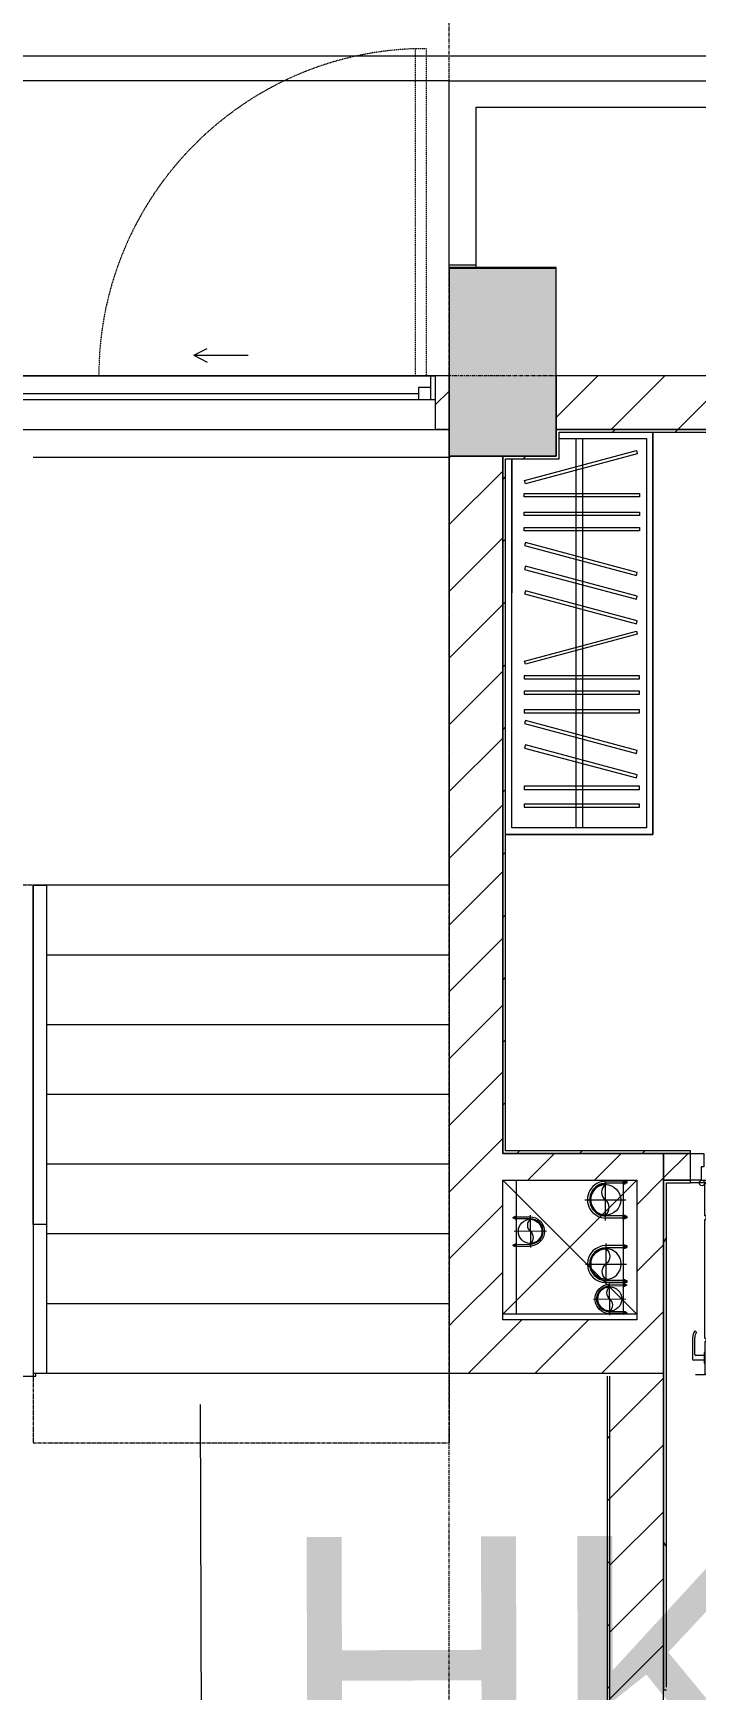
# Model space of a CAD drawing. Header units: millimetres. Extents: x -24439 to 198341, y -52871 to 149926.
# Drawn here: x 116703 to 119173, y 73337 to 79514 of the extents above; entities that cross this region are included whole.
import ezdxf

# ---------------------------------------------------------------- set-up
doc = ezdxf.new("R2010")
doc.units = ezdxf.units.MM
for name, pattern in [('Grid Line', [22.225, 12.7, -3.175, 3.175, -3.175]), ('IMPORT-CENTER _3_', [10.16, 6.35, -1.27, 1.27, -1.27]), ('NET VAN', [1.06, 0.53, -0.53]), ('Overhead', [3.96875, 2.38125, -1.5875])]:
    doc.linetypes.add(name, pattern=pattern)
for name, color, linetype, lineweight in [('0-1', 7, 'Continuous', 5), ('0-2', 9, 'Continuous', 9), ('A-DETL-GENF-1', 9, 'Continuous', 9), ('A-DETL-GENF-2', 9, 'NET VAN', 9), ('A-DOOR', 31, 'Continuous', 9), ('A-DOOR-1', 9, 'Continuous', 9), ('A-FLOR', 192, 'Continuous', 9), ('A-FLOR-1', 9, 'Continuous', 9), ('A-FLOR-HRAL', 11, 'Continuous', 9), ('A-GLAZ', 151, 'Continuous', 9), ('A-WALL', 113, 'Continuous', 9), ('A-WALL-1', 253, 'Continuous', 18), ('A-WALL-2', 9, 'Continuous', 9), ('A-WALL-3', 113, 'Continuous', 18), ('A-WALL-PATT-1', 10, 'Continuous', 9), ('A-WALL-PATT-2', 9, 'Continuous', 9), ('A-WALL-PATT-3', 111, 'Continuous', 9), ('G-IMPT', 8, 'Continuous', 9), ('G-IMPT-1', 9, 'Continuous', 9), ('G-IMPT-2', 8, 'IMPORT-CENTER _3_', 9), ('G-IMPT-6', 7, 'Continuous', 9), ('I-FURN-1', 9, 'Continuous', 9), ('I-WALL-1', 253, 'Continuous', 18), ('I-WALL-2', 9, 'Continuous', 9), ('I-WALL-3', 2, 'Continuous', 18), ('M-EQPM', 50, 'Continuous', 9), ('S-BEAM-1', 9, 'Continuous', 9), ('S-COLS-1', 254, 'Continuous', 5), ('S-COLS-2', 253, 'Continuous', 18), ('S-GRID-1', 1, 'Grid Line', 9), ('S-STRS', 31, 'Continuous', 9), ('S-STRS-MBND', 31, 'Overhead', 9)]:
    doc.layers.add(name, color=color, linetype=linetype, lineweight=lineweight)
doc.styles.add('Arial_4', font='arial_0.ttf', dxfattribs={"height": 1000})
pattern_1 = [(45, (0, 0), (-124.4508, 124.4508), [])]
pattern_2 = [(45, (0, 0), (-116.67262, 116.67262), [])]
pattern_3 = [(0, (0, 0), (894.08, 223.52), [73.762, -596.798, 73.762, -596.798, -3576.32]), (0, (0, 0), (894.08, 223.52), [-1341.12, 73.762, -1267.358, 73.762, -596.798, -1564.64]), (0, (0, 0), (894.08, 223.52), [-3352.8, 73.762, -373.278, 73.762, -1043.838]), (120, (335.28, 111.76), (-640.614, 662.536), [73.762, -596.798, 73.762, -4173.118]), (120, (335.28, 111.76), (-640.614, 662.536), [-744.322, -596.798, 73.762, -1267.358, -2235.2]), (120, (335.28, 111.76), (-640.614, 662.536), [-2682.24, 73.762, -596.798, 73.762, -1490.878]), (120, (335.28, 111.76), (-640.614, 662.536), [-3426.562, -373.278, 73.762, -1043.838]), (240, (447.04, 558.8), (-253.466, -886.056), [73.762, -596.798, 73.762, -4173.118]), (240, (447.04, 558.8), (-253.466, -886.056), [-744.322, -596.798, 73.762, -1267.358, -2235.2]), (240, (447.04, 558.8), (-253.466, -886.056), [-2682.24, 73.762, -596.798, 73.762, -1490.878]), (240, (447.04, 558.8), (-253.466, -886.056), [-3426.562, -373.278, 73.762, -1043.838])]

# ---------------------------------------------------------------- blocks, each defined once
blk = doc.blocks.new('NCV_TKTC_KET CAU_rvt-1-TKCS_MB ĐỊNH VỊ CAO ĐỘ THIẾT KẾ')
at = {"layer": 'S-COLS-1'}
blk.add_hatch(color=256, dxfattribs=at).paths.add_polyline_path([(118252.6, 77936.9), (118652.6, 77936.9), (118652.6, 78636.9), (118252.6, 78636.9), (118252.6, 78334.5)])
at = {"layer": 'A-FLOR-1'}
blk.add_line((118952.5, 74737.4), (118452.6, 74737.4), dxfattribs=at)
at = {"layer": 'S-BEAM-1'}
blk.add_line((116702.6, 77933.3), (118252.6, 77933.3), dxfattribs=at)
at = {"layer": 'S-COLS-2'}
for p, q in [((118652.6, 78636.9), (118252.6, 78636.9)), ((118252.6, 78636.9), (118252.6, 77936.9)), ((118652.6, 77936.9), (118652.6, 78636.9)), ((118252.6, 77936.9), (118652.6, 77936.9))]:
    blk.add_line(p, q, dxfattribs=at)
blk = doc.blocks.new('DOOR_CW_01 CANH MO-PANEL KINH - DIG_02-800x2200-CỬA NHÔM KÍNH-401063-TKCS_MB ĐỊNH VỊ CAO ĐỘ THIẾT KẾ')
at = {"layer": 'A-DETL-GENF-1'}
for p, q in [((-347, -182), (-347, -62)), ((-347, -62), (-307, -62)), ((-307, -62), (-307, -182)), ((-307, -182), (-347, -182)), ((-341, -196), (-341, -182)), ((-341, -182), (-313, -182)), ((-313, -182), (-313, -196)), ((-347, -196), (-341, -196)), ((-347, -638), (-347, -196)), ((-307, -196), (-313, -196)), ((-307, -196), (-307, -638)), ((-383.9, -611.2), (-377.3, -615.8)), ((-270.1, -611.2), (-276.7, -615.8)), ((-392, -637), (-392, -716.5)), ((-384, -699.5), (-384, -637)), ((-347, -638), (-341, -638)), ((-307, -652), (-347, -652)), ((-347, -652), (-347, -772)), ((-341, -652), (-341, -638)), ((-313, -652), (-341, -652)), ((-307, -638), (-313, -638)), ((-313, -638), (-313, -652)), ((-307, -772), (-307, -652)), ((-270, -699.5), (-270, -637)), ((-262, -637), (-262, -716.5)), ((-349, -720.5), (-388, -720.5)), ((-349, -703.5), (-380, -703.5)), ((-349, -692.2), (-349, -731.8)), ((-347, -692.2), (-349, -692.2)), ((-349, -731.8), (-347, -731.8)), ((-347, -692.2), (-347, -731.8)), ((-307, -692.2), (-307, -731.8)), ((-307, -692.2), (-305, -692.2)), ((-305, -731.8), (-307, -731.8)), ((-305, -692.2), (-305, -731.8)), ((-305, -703.5), (-274, -703.5)), ((-305, -720.5), (-266, -720.5)), ((-347, -772), (-307, -772))]:
    blk.add_line(p, q, dxfattribs=at)
blk.add_circle((-357, -60), 10, dxfattribs=at)
for centre, radius, start, end in [((-357, -60), 714, 268, 0), ((-347, -637), 45, 145, 180), ((-347, -637), 37, 145, 180), ((-307, -637), 37, 0, 35), ((-307, -637), 45, 360, 35), ((-388, -716.5), 4, 180, 270), ((-380, -699.5), 4, 180, 270), ((-274, -699.5), 4, 270, 0), ((-266, -716.5), 4, 270, 0)]:
    blk.add_arc(centre, radius, start, end, dxfattribs=at)
at = {"layer": 'A-DOOR-1'}
for p, q in [((-400, -50), (-400, 50)), ((-400, 50), (-350, 50)), ((-350, 50), (-350, 0)), ((350, 0), (350, 50)), ((350, 50), (400, 50)), ((400, 50), (400, -50)), ((-360, -50), (-400, -50)), ((-360, 0), (-360, -50)), ((-350, 0), (-360, 0)), ((-357, -50), (-332, -50)), ((360, 0), (350, 0)), ((360, -50), (360, 0)), ((400, -50), (360, -50))]:
    blk.add_line(p, q, dxfattribs=at)
blk = doc.blocks.new('TU QUAN AO-SUITE ROOM_3 - TU QUAN AO-SUITE ROOM_3-V119-TKCS_MB ĐỊNH VỊ CAO ĐỘ THIẾT KẾ')
at = {"layer": 'I-FURN-1'}
for p, q in [((0, -1500), (0, 0)), ((0, 0), (0, -1500)), ((-350, -24), (-24, -24)), ((-287, -24), (-287, -576)), ((-263, -24), (-263, -576)), ((-24, -24), (-24, -1476)), ((-526, -1476), (-526, -100)), ((-526, -100), (-526, -600)), ((-478.3, -181.1), (-61.3, -69.4)), ((-58.2, -80.9), (-475.2, -192.7)), ((-61.3, -69.4), (-58.2, -80.9)), ((-475.2, -192.7), (-478.3, -181.1)), ((-480.1, -229.7), (-50.1, -229.7)), ((-480.1, -241.7), (-480.1, -229.7)), ((-50.1, -241.7), (-480.1, -241.7)), ((-50.1, -229.7), (-50.1, -241.7)), ((-480.1, -299.2), (-50.1, -299.2)), ((-480.1, -311.2), (-480.1, -299.2)), ((-50.1, -299.2), (-50.1, -311.2)), ((-50.1, -311.2), (-480.1, -311.2)), ((-480.1, -356.4), (-50.1, -356.4)), ((-480.1, -368.4), (-480.1, -356.4)), ((-50.1, -368.4), (-480.1, -368.4)), ((-50.1, -356.4), (-50.1, -368.4)), ((-475.2, -411.5), (-478.3, -423.1)), ((-478.3, -423.1), (-61.3, -534.9)), ((-58.2, -523.3), (-475.2, -411.5)), ((-475.2, -500.3), (-478.3, -511.9)), ((-478.3, -511.9), (-61.3, -623.6)), ((-58.2, -612.1), (-475.2, -500.3)), ((-61.3, -534.9), (-58.2, -523.3)), ((-526, -1476), (-526, -600)), ((-475.2, -591.5), (-478.3, -603.1)), ((-478.3, -603.1), (-61.3, -714.9)), ((-58.2, -703.3), (-475.2, -591.5)), ((-287, -576), (-287, -1476)), ((-263, -576), (-263, -1476)), ((-61.3, -623.6), (-58.2, -612.1)), ((-61.3, -714.9), (-58.2, -703.3)), ((-478.3, -853.9), (-61.3, -742.1)), ((-58.2, -753.7), (-475.2, -865.5)), ((-61.3, -742.1), (-58.2, -753.7)), ((-475.2, -865.5), (-478.3, -853.9)), ((-480.1, -908.6), (-480.1, -920.6)), ((-480.1, -908.6), (-480.1, -920.6)), ((-50.1, -908.6), (-480.1, -908.6)), ((-480.1, -920.6), (-50.1, -920.6)), ((-50.1, -920.6), (-50.1, -908.6)), ((-480.1, -965.8), (-480.1, -977.8)), ((-480.1, -965.8), (-480.1, -977.8)), ((-50.1, -965.8), (-480.1, -965.8)), ((-480.1, -977.8), (-50.1, -977.8)), ((-50.1, -977.8), (-50.1, -965.8)), ((-480.1, -1035.3), (-480.1, -1047.3)), ((-480.1, -1035.3), (-480.1, -1047.3)), ((-50.1, -1035.3), (-480.1, -1035.3)), ((-480.1, -1047.3), (-50.1, -1047.3)), ((-50.1, -1047.3), (-50.1, -1035.3)), ((-475.2, -1075.3), (-478.3, -1086.9)), ((-478.3, -1086.9), (-61.3, -1198.6)), ((-58.2, -1187.1), (-475.2, -1075.3)), ((-475.2, -1166.5), (-478.3, -1178.1)), ((-58.2, -1278.3), (-475.2, -1166.5)), ((-478.3, -1178.1), (-61.3, -1289.9)), ((-61.3, -1198.6), (-58.2, -1187.1)), ((-61.3, -1289.9), (-58.2, -1278.3)), ((-480.1, -1320.5), (-480.1, -1332.5)), ((-480.1, -1320.5), (-480.1, -1332.5)), ((-50.1, -1320.5), (-480.1, -1320.5)), ((-480.1, -1332.5), (-50.1, -1332.5)), ((-50.1, -1332.5), (-50.1, -1320.5)), ((-480.1, -1386.9), (-480.1, -1398.9)), ((-480.1, -1386.9), (-480.1, -1398.9)), ((-50.1, -1386.9), (-480.1, -1386.9)), ((-480.1, -1398.9), (-50.1, -1398.9)), ((-50.1, -1398.9), (-50.1, -1386.9)), ((-24, -1476), (-526, -1476)), ((-550, -1500), (0, -1500)), ((0, -1500), (-550, -1500))]:
    blk.add_line(p, q, dxfattribs=at)
blk = doc.blocks.new('NCV_TKTC_TANG 1_rvt-1-TKCS_MB ĐỊNH VỊ CAO ĐỘ THIẾT KẾ')
at = {"layer": 'A-WALL-PATT-1'}
h = blk.add_hatch(dxfattribs=at)
h.set_pattern_fill('FP_2', color=256, style=0, pattern_type=2)
h.set_pattern_definition(pattern_1)
h.paths.add_polyline_path([(119052.6, 75236.9), (119152.6, 75236.9), (119152.6, 75336.9), (119052.6, 75336.9)])
h.paths.add_polyline_path([(119952.6, 75236.9), (120852.6, 75236.9), (120852.6, 75336.9), (119952.6, 75336.9), (119952.6, 75286.9)])
h = blk.add_hatch(dxfattribs=at)
h.set_pattern_fill('FP_4', color=256, style=0, pattern_type=2)
h.set_pattern_definition(pattern_3)
h.paths.add_polyline_path([(119136.4, 75226.9), (119152.6, 75226.9), (119152.6, 75236.9), (119052.6, 75236.9), (119052.6, 75226.9), (119062.6, 75226.9)])
h.paths.add_polyline_path([(120852.6, 75226.9), (120852.6, 75236.9), (119952.6, 75236.9), (119952.6, 75226.9), (120842.6, 75226.9)])
h = blk.add_hatch(dxfattribs=at)
h.set_pattern_fill('FP_4', color=256, style=0, pattern_type=2)
h.set_pattern_definition(pattern_3)
h.paths.add_polyline_path([(119052.6, 73336.9), (119062.6, 73336.9), (119062.6, 75226.9), (119052.6, 75226.9), (119052.6, 74389.5)])
at = {"layer": 'A-WALL-PATT-2'}
h = blk.add_hatch(dxfattribs=at)
h.set_pattern_fill('FP_3', color=256, style=0, pattern_type=2)
h.set_pattern_definition(pattern_2)
h.paths.add_polyline_path([(122242.6, 78026.9), (122252.6, 78026.9), (122252.6, 78036.9), (118652.6, 78036.9), (118652.6, 78026.9), (121557.2, 78026.9)])
h = blk.add_hatch(dxfattribs=at)
h.set_pattern_fill('FP_3', color=256, style=0, pattern_type=2)
h.set_pattern_definition(pattern_2)
h.paths.add_polyline_path([(118462.6, 75346.9), (118462.6, 77936.9), (118452.6, 77936.9), (118452.6, 75346.9)])
h = blk.add_hatch(dxfattribs=at)
h.set_pattern_fill('FP_3', color=256, style=0, pattern_type=2)
h.set_pattern_definition(pattern_2)
h.paths.add_polyline_path([(118662.6, 77926.9), (118662.6, 77936.9), (118462.6, 77936.9), (118462.6, 77926.9)])
h = blk.add_hatch(dxfattribs=at)
h.set_pattern_fill('FP_3', color=256, style=0, pattern_type=2)
h.set_pattern_definition(pattern_2)
h.paths.add_polyline_path([(119152.6, 75336.9), (119152.6, 75346.9), (118452.6, 75346.9), (118452.6, 75336.9), (119136.4, 75336.9)])
h.paths.add_polyline_path([(119952.6, 75336.9), (122752.6, 75336.9), (122752.6, 75346.9), (119952.6, 75346.9)])
at = {"layer": 'A-WALL-1'}
blk.add_line((119052.6, 75336.9), (119052.6, 75236.9), dxfattribs=at)
at = {"layer": 'A-WALL-2'}
for p, q in [((119152.6, 75336.9), (119052.6, 75336.9)), ((119052.6, 75336.9), (119152.6, 75336.9)), ((119052.6, 75236.9), (119152.6, 75236.9)), ((119152.6, 75236.9), (119052.6, 75236.9))]:
    blk.add_line(p, q, dxfattribs=at)
at = {"layer": 'I-WALL-1'}
for p, q in [((120852.6, 78036.9), (118652.6, 78036.9)), ((118652.6, 78036.9), (118652.6, 78026.9)), ((118652.6, 78026.9), (118652.6, 77936.9)), ((118662.6, 78026.9), (122242.6, 78026.9)), ((118662.6, 77936.9), (118662.6, 78026.9)), ((118462.6, 77936.9), (118452.6, 77936.9)), ((118452.6, 77936.9), (118452.6, 75346.9)), ((118652.6, 77936.9), (118462.6, 77936.9)), ((118462.6, 75346.9), (118462.6, 77926.9)), ((118462.6, 77926.9), (118662.6, 77926.9)), ((118662.6, 77926.9), (118662.6, 77936.9)), ((118452.6, 75346.9), (118452.6, 75336.9)), ((118452.6, 75336.9), (119052.6, 75336.9)), ((119152.6, 75346.9), (118462.6, 75346.9)), ((119152.6, 75336.9), (119152.6, 75346.9)), ((119052.6, 75236.9), (119052.6, 75226.9)), ((119052.6, 75226.9), (119052.6, 73336.9)), ((119062.6, 75226.9), (119152.6, 75226.9)), ((119062.6, 73346.9), (119062.6, 75226.9)), ((119152.6, 75226.9), (119152.6, 75236.9)), ((119052.6, 73336.9), (119062.6, 73336.9))]:
    blk.add_line(p, q, dxfattribs=at)
at = {"layer": 'I-WALL-2'}
blk.add_line((119952.6, 75226.9), (119152.6, 75226.9), dxfattribs=at)
at = {"layer": 'A-DOOR-1'}
blk.add_blockref('DOOR_CW_01 CANH MO-PANEL KINH - DIG_02-800x2200-CỬA NHÔM KÍNH-401063-TKCS_MB ĐỊNH VỊ CAO ĐỘ THIẾT KẾ', (119552.6, 75286.9), dxfattribs=at)
at = {"layer": 'I-FURN-1'}
blk.add_blockref('TU QUAN AO-SUITE ROOM_3 - TU QUAN AO-SUITE ROOM_3-V119-TKCS_MB ĐỊNH VỊ CAO ĐỘ THIẾT KẾ', (119012.6, 78026.9), dxfattribs=at)
blk = doc.blocks.new('FD_01 - FD_01-1200x2200mm-1787917-TKCS_MB ĐỊNH VỊ CAO ĐỘ THIẾT KẾ')
at = {"layer": 'A-DETL-GENF-2'}
for p, q in [((570, 100), (570, 1320)), ((570, 1320), (610, 1320)), ((610, 1320), (610, 100))]:
    blk.add_line(p, q, dxfattribs=at)
blk.add_arc((610, 100), 1220, 91.87889, 180, dxfattribs=at)
blk = doc.blocks.new('1_FAMILY RVT - W01-WxH 1000x3200-3536800-TKCS_MB ĐỊNH VỊ CAO ĐỘ THIẾT KẾ')
at = {"layer": 'A-GLAZ'}
for p, q in [((698.4, 172.39), (749.2, 197.79)), ((698.4, 172.39), (749.2, 146.99)), ((698.4, 172.39), (901.6, 172.39)), ((-1600, 96.19), (-1600, -103.81)), ((1600, 96.19), (-1600, 96.19)), ((-1600, 96.19), (-1536.5, 96.19)), ((-1580.95, 96.19), (-1580.95, 7.29)), ((-1536.5, 96.19), (-22.225, 96.19)), ((-1536.5, 96.19), (-1536.5, 51.74)), ((-1536.5, 73.965), (-22.225, 73.965)), ((-22.225, 7.29), (-22.225, 96.19)), ((-22.225, 96.19), (22.225, 96.19)), ((22.225, 96.19), (1580.95, 96.19)), ((22.225, 96.19), (22.225, 7.29)), ((1580.95, 96.19), (1600, 96.19)), ((1580.95, 96.19), (1580.95, 7.29)), ((1600, -103.81), (1600, 96.19)), ((-1600, 7.29), (-1580.95, 7.29)), ((-1536.5, 51.74), (-1580.95, 51.74)), ((-1580.95, 7.29), (-22.225, 7.29)), ((22.225, 51.74), (-22.225, 51.74)), ((-22.225, 7.29), (22.225, 7.29)), ((22.225, 29.515), (1536.5, 29.515)), ((22.225, 7.29), (1536.5, 7.29)), ((1536.5, 51.74), (1536.5, 7.29)), ((1580.95, 51.74), (1536.5, 51.74)), ((1536.5, 7.29), (1600, 7.29)), ((-1600, -103.81), (1600, -103.81))]:
    blk.add_line(p, q, dxfattribs=at)
blk = doc.blocks.new('Top Rail Type - Top Rail_Internal_-1748001-TKCS_MB ĐỊNH VỊ CAO ĐỘ THIẾT KẾ')
at = {"layer": 'A-FLOR-HRAL'}
for p, q in [((116703, 76336.9), (116753, 76336.9)), ((116703, 75071.6), (116703, 76336.9)), ((116753, 76336.9), (116753, 75071.6)), ((116753, 75071.6), (116703, 75071.6))]:
    blk.add_line(p, q, dxfattribs=at)
blk = doc.blocks.new('Top Rail Type - Top Rail_Internal_-V169-TKCS_MB ĐỊNH VỊ CAO ĐỘ THIẾT KẾ')
at = {"layer": 'A-FLOR-HRAL'}
for p, q in [((116753, 76336.9), (116703, 76336.9)), ((116703, 76336.9), (116703, 74516.9)), ((116753, 76336.9), (116753, 74516.9)), ((116753, 74516.9), (116703, 74516.9))]:
    blk.add_line(p, q, dxfattribs=at)
blk = doc.blocks.new('TKTC_XREF_251221_MB TANG 1 - TKTC_XREF_260130_MB TANG 1_dwg_CUM U_DN100-4202115-TKCS_MB ĐỊNH VỊ CAO ĐỘ THIẾT KẾ')
at = {"layer": 'G-IMPT'}
blk.add_hatch(color=256, dxfattribs=at).paths.add_polyline_path([(0, -61), (0, -57), (14.8, -55.1), (28.5, -49.4), (40.3, -40.3), (49.4, -28.5), (55.1, -14.8), (57, 0), (55.1, 14.8), (49.4, 28.5), (40.3, 40.3), (28.5, 49.4), (14.8, 55.1), (0, 57), (0, 61), (15.8, 58.9), (35.4, 49), (43.1, 43.1), (52.8, 30.5), (58.9, 15.8), (61, 0), (58.9, -15.8), (52.8, -30.5), (43.1, -43.1), (30.5, -52.8), (15.8, -58.9)])
for p, q in [((-79.1, 66.6), (-79.1, 63.4)), ((-76.6, 66.6), (-76.6, 63.4)), ((-74.6, 66.6), (-74.6, 63.4)), ((-72.7, 69.3), (-72.7, 60.7)), ((-66.9, 67.9), (-71.7, 67.9)), ((-66.9, 62.1), (-71.7, 62.1)), ((-65, 69), (0, 69)), ((-79.1, -63.4), (-79.1, -66.6)), ((-76.6, -63.4), (-76.6, -66.6)), ((-74.6, -63.4), (-74.6, -66.6)), ((-72.7, -60.7), (-72.7, -69.3)), ((-66.9, -62.1), (-71.7, -62.1)), ((-66.9, -67.9), (-71.7, -67.9)), ((-65, -69), (0, -69))]:
    blk.add_line(p, q, dxfattribs=at)
at = {"layer": 'G-IMPT', "flags": 128}
for points in [[(-72.7, 67.6), (-78.1, 67.6), (-78.1, 62.4), (-72.7, 62.4)], [(-71.7, 59.2), (-66.9, 59.2), (-66.9, 70.8), (-71.7, 70.8)], [(-66.9, 70.8), (-66.9, 72.7), (-65, 72.7), (-65, 57.3), (-66.9, 57.3), (-66.9, 59.2)], [(-65, 61), (0, 61), (0, 57)], [(-72.7, -62.4), (-78.1, -62.4), (-78.1, -67.6), (-72.7, -67.6)], [(-71.7, -70.8), (-66.9, -70.8), (-66.9, -59.2), (-71.7, -59.2)], [(-66.9, -59.2), (-66.9, -57.3), (-65, -57.3), (-65, -72.7), (-66.9, -72.7), (-66.9, -70.8)], [(-65, -61), (0, -61), (0, -57)]]:
    blk.add_lwpolyline(points, dxfattribs=at)
at = {"layer": 'G-IMPT'}
for centre, radius, start, end in [((-78.1, 66.6), 0.96, 90, 180), ((-78.1, 63.4), 0.96, 180, 270), ((-71.1, 69.3), 1.56, 112.61986, 247.38014), ((-67.9, 65), 4.8, 143.1301, 216.8699), ((-71.1, 60.7), 1.56, 112.61986, 247.38014), ((0, 0), 69, 270, 90), ((0, 0), 61, 270, 90), ((0, 0), 57, 270, 90), ((-78.1, -63.4), 0.96, 90, 180), ((-78.1, -66.6), 0.96, 180, 270), ((-71.1, -60.7), 1.56, 112.61986, 247.38014), ((-67.9, -65), 4.8, 143.1301, 216.8699), ((-71.1, -69.3), 1.56, 112.61986, 247.38014)]:
    blk.add_arc(centre, radius, start, end, dxfattribs=at)
blk = doc.blocks.new('TKTC_XREF_251221_MB TANG 1 - TKTC_XREF_260130_MB TANG 1_dwg_$cc-4202117-TKCS_MB ĐỊNH VỊ CAO ĐỘ THIẾT KẾ')
at = {"layer": 'G-IMPT'}
blk.add_circle((0, 0), 0.5, dxfattribs=at)
for centre, radius, start, end in [((0, 0), 0.5, 90, 270), ((0.188, 0.25), 0.313, 126.8699, 233.1301), ((-0.188, -0.25), 0.313, 306.8699, 53.1301)]:
    blk.add_arc(centre, radius, start, end, dxfattribs=at)
at = {"layer": 'G-IMPT-2'}
for p, q in [((-0.673, 0), (0.673, 0)), ((0, -0.673), (0, 0.673))]:
    blk.add_line(p, q, dxfattribs=at)
blk = doc.blocks.new('TKTC_XREF_251221_MB TANG 1 - TKTC_XREF_260130_MB TANG 1_dwg_$cc-V272-TKCS_MB ĐỊNH VỊ CAO ĐỘ THIẾT KẾ')
at = {"layer": 'G-IMPT'}
blk.add_circle((0, 0), 0.5, dxfattribs=at)
for centre, radius, start, end in [((0, 0), 0.5, 90, 270), ((0.188, 0.25), 0.313, 126.8699, 233.1301), ((-0.188, -0.25), 0.313, 306.8699, 53.1301)]:
    blk.add_arc(centre, radius, start, end, dxfattribs=at)
at = {"layer": 'G-IMPT-2'}
for p, q in [((0, -0.673), (0, 0.643)), ((-0.673, 0), (0.673, 0))]:
    blk.add_line(p, q, dxfattribs=at)
blk = doc.blocks.new('TKTC_XREF_251221_MB TANG 1 - TKTC_XREF_260130_MB TANG 1_dwg_$cc-4202118-TKCS_MB ĐỊNH VỊ CAO ĐỘ THIẾT KẾ')
at = {"layer": 'G-IMPT'}
blk.add_circle((0, 0), 0.5, dxfattribs=at)
for centre, radius, start, end in [((0, 0), 0.5, 90, 270), ((0.188, 0.25), 0.313, 126.8699, 233.1301), ((-0.188, -0.25), 0.313, 306.8699, 53.1301)]:
    blk.add_arc(centre, radius, start, end, dxfattribs=at)
at = {"layer": 'G-IMPT-2'}
for p, q in [((-0.673, 0), (0.673, 0)), ((0, -0.673), (0, 0.673))]:
    blk.add_line(p, q, dxfattribs=at)
blk = doc.blocks.new('TKTC_XREF_251221_MB TANG 1 - TKTC_XREF_260130_MB TANG 1_dwg_$cc-4202122-TKCS_MB ĐỊNH VỊ CAO ĐỘ THIẾT KẾ')
at = {"layer": 'G-IMPT'}
blk.add_circle((0, 0), 0.5, dxfattribs=at)
for centre, radius, start, end in [((0, 0), 0.5, 90, 270), ((0.188, 0.25), 0.313, 126.8699, 233.1301), ((-0.188, -0.25), 0.313, 306.8699, 53.1301)]:
    blk.add_arc(centre, radius, start, end, dxfattribs=at)
at = {"layer": 'G-IMPT-2'}
for p, q in [((0, -0.673), (0, 0.673)), ((-0.673, 0), (0.673, 0))]:
    blk.add_line(p, q, dxfattribs=at)
blk = doc.blocks.new('TKTC_XREF_251221_MB TANG 1 - TKTC_XREF_260130_MB TANG 1_dwg_CUM U_DN100-4202112-TKCS_MB ĐỊNH VỊ CAO ĐỘ THIẾT KẾ')
at = {"layer": 'G-IMPT'}
blk.add_hatch(color=256, dxfattribs=at).paths.add_polyline_path([(0, 61), (0, 57), (14.8, 55.1), (28.5, 49.4), (40.3, 40.3), (49.4, 28.5), (55.1, 14.8), (57, 0), (55.1, -14.8), (49.4, -28.5), (40.3, -40.3), (28.5, -49.4), (14.8, -55.1), (0, -57), (0, -61), (15.8, -58.9), (30.5, -52.8), (43.1, -43.1), (52.8, -30.5), (58.9, -15.8), (61, 0), (58.9, 15.8), (52.8, 30.5), (43.1, 43.1), (30.5, 52.8), (15.8, 58.9)])
for p, q in [((-79.1, 66.6), (-79.1, 63.4)), ((-76.6, 66.6), (-76.6, 63.4)), ((-74.6, 66.6), (-74.6, 63.4)), ((-72.7, 69.3), (-72.7, 60.7)), ((-66.9, 67.9), (-71.7, 67.9)), ((-66.9, 62.1), (-71.7, 62.1)), ((-65, 69), (0, 69)), ((-72.7, -60.7), (-72.7, -69.3)), ((-79.1, -63.4), (-79.1, -66.6)), ((-76.6, -63.4), (-76.6, -66.6)), ((-74.6, -63.4), (-74.6, -66.6)), ((-66.9, -62.1), (-71.7, -62.1)), ((-66.9, -67.9), (-71.7, -67.9)), ((-65, -69), (0, -69))]:
    blk.add_line(p, q, dxfattribs=at)
at = {"layer": 'G-IMPT', "flags": 128}
for points in [[(-72.7, 67.6), (-78.1, 67.6), (-78.1, 62.4), (-72.7, 62.4)], [(-71.7, 59.2), (-66.9, 59.2), (-66.9, 70.8), (-71.7, 70.8)], [(-66.9, 70.8), (-66.9, 72.7), (-65, 72.7), (-65, 57.3), (-66.9, 57.3), (-66.9, 59.2)], [(-65, 61), (0, 61), (0, 57)], [(-71.7, -70.8), (-66.9, -70.8), (-66.9, -59.2), (-71.7, -59.2)], [(-66.9, -59.2), (-66.9, -57.3), (-65, -57.3), (-65, -72.7), (-66.9, -72.7), (-66.9, -70.8)], [(-65, -61), (0, -61), (0, -57)], [(-72.7, -62.4), (-78.1, -62.4), (-78.1, -67.6), (-72.7, -67.6)]]:
    blk.add_lwpolyline(points, dxfattribs=at)
at = {"layer": 'G-IMPT'}
for centre, radius, start, end in [((-78.1, 66.6), 0.96, 90, 180), ((-78.1, 63.4), 0.96, 180, 270), ((-71.1, 69.3), 1.56, 112.61986, 247.38014), ((-67.9, 65), 4.8, 143.1301, 216.8699), ((-71.1, 60.7), 1.56, 112.61986, 247.38014), ((0, 0), 69, 270, 90), ((0, 0), 61, 270, 90), ((0, 0), 57, 270, 90), ((-71.1, -60.7), 1.56, 112.61986, 247.38014), ((-78.1, -63.4), 0.96, 90, 180), ((-78.1, -66.6), 0.96, 180, 270), ((-67.9, -65), 4.8, 143.1301, 216.8699), ((-71.1, -69.3), 1.56, 112.61986, 247.38014)]:
    blk.add_arc(centre, radius, start, end, dxfattribs=at)
blk = doc.blocks.new('TKTC_XREF_251221_MB TANG 1 - TKTC_XREF_260130_MB TANG 1_dwg_CUM U_DN100-V273-TKCS_MB ĐỊNH VỊ CAO ĐỘ THIẾT KẾ')
at = {"layer": 'G-IMPT'}
blk.add_hatch(color=256, dxfattribs=at).paths.add_polyline_path([(0, 61), (0, 57), (14.8, 55.1), (28.5, 49.4), (40.3, 40.3), (49.4, 28.5), (55.1, 14.8), (57, 0), (55.1, -14.8), (49.4, -28.5), (40.3, -40.3), (28.5, -49.4), (14.8, -55.1), (0, -57), (0, -61), (15.8, -58.9), (30.5, -52.8), (43.1, -43.1), (52.8, -30.5), (58.9, -15.8), (61, 0), (58.9, 15.8), (52.8, 30.5), (43.1, 43.1), (30.5, 52.8), (15.8, 58.9)])
for p, q in [((-79.1, 66.6), (-79.1, 63.4)), ((-76.6, 66.6), (-76.6, 63.4)), ((-74.6, 66.6), (-74.6, 63.4)), ((-72.7, 69.3), (-72.7, 60.7)), ((-66.9, 67.9), (-71.7, 67.9)), ((-66.9, 62.1), (-71.7, 62.1)), ((-65, 69), (0, 69)), ((-72.7, -60.7), (-72.7, -69.3)), ((-79.1, -63.4), (-79.1, -66.6)), ((-76.6, -63.4), (-76.6, -66.6)), ((-74.6, -63.4), (-74.6, -66.6)), ((-66.9, -62.1), (-71.7, -62.1)), ((-66.9, -67.9), (-71.7, -67.9)), ((-66.9, -72.7), (-66.9, -70.8)), ((-65, -69), (0, -69))]:
    blk.add_line(p, q, dxfattribs=at)
at = {"layer": 'G-IMPT', "flags": 128}
for points in [[(-72.7, 67.6), (-78.1, 67.6), (-78.1, 62.4), (-72.7, 62.4)], [(-71.7, 59.2), (-66.9, 59.2), (-66.9, 70.8), (-71.7, 70.8)], [(-66.9, 70.8), (-66.9, 72.7), (-65, 72.7), (-65, 57.3), (-66.9, 57.3), (-66.9, 59.2)], [(-65, 61), (0, 61), (0, 57)], [(-71.7, -70.8), (-66.9, -70.8), (-66.9, -59.2), (-71.7, -59.2)], [(-66.9, -59.2), (-66.9, -57.3), (-65, -57.3), (-65, -72.3)], [(-65, -61), (0, -61), (0, -57)], [(-72.7, -62.4), (-78.1, -62.4), (-78.1, -67.6), (-72.7, -67.6)]]:
    blk.add_lwpolyline(points, dxfattribs=at)
at = {"layer": 'G-IMPT'}
for centre, radius, start, end in [((-78.1, 66.6), 0.96, 90, 180), ((-78.1, 63.4), 0.96, 180, 270), ((-71.1, 69.3), 1.56, 112.61986, 247.38014), ((-67.9, 65), 4.8, 143.1301, 216.8699), ((-71.1, 60.7), 1.56, 112.61986, 247.38014), ((0, 0), 69, 270, 90), ((0, 0), 61, 270, 90), ((0, 0), 57, 270, 90), ((-71.1, -60.7), 1.56, 112.61986, 247.38014), ((-78.1, -63.4), 0.96, 90, 180), ((-78.1, -66.6), 0.96, 180, 270), ((-67.9, -65), 4.8, 143.1301, 216.8699), ((-71.1, -69.3), 1.56, 112.61986, 247.38014)]:
    blk.add_arc(centre, radius, start, end, dxfattribs=at)
blk = doc.blocks.new('TKTC_XREF_251221_MB TANG 1 - TKTC_XREF_260130_MB TANG 1_dwg-4202109-TKCS_MB ĐỊNH VỊ CAO ĐỘ THIẾT KẾ')
at = {"layer": 'G-IMPT', "flags": 128}
for points in [[(-84499.1, -322709.7), (-84499.1, -322706), (-84899.1, -322706), (-84899.1, -322709.7)], [(-84649.4, -326109.7), (-84649.4, -326609.5), (-84699.1, -326609.2)], [(-84199.5, -326109.7), (-84199.5, -326609.5), (-84249.2, -326609.2), (-84249.2, -326109.7)]]:
    blk.add_lwpolyline(points, dxfattribs=at)
for name, p, xscale, yscale, zscale, rotation in [('TKTC_XREF_251221_MB TANG 1 - TKTC_XREF_260130_MB TANG 1_dwg_$cc-V272-TKCS_MB ĐỊNH VỊ CAO ĐỘ THIẾT KẾ', (-84316.1, -326182.8), 113.7150000000092, 113.7150000000092, 113.7150000000092, 359.9990086636432), ('TKTC_XREF_251221_MB TANG 1 - TKTC_XREF_260130_MB TANG 1_dwg_CUM U_DN100-V273-TKCS_MB ĐỊNH VỊ CAO ĐỘ THIẾT KẾ', (-84314.3, -326181.8), 0.9975000000000005, 0.9975000000000005, 0.9975000000000005, 180.000991338195), ('TKTC_XREF_251221_MB TANG 1 - TKTC_XREF_260130_MB TANG 1_dwg_$cc-4202118-TKCS_MB ĐỊNH VỊ CAO ĐỘ THIẾT KẾ', (-84595.7, -326300.2), 90.00000000005119, 90.00000000005119, 90.00000000005119, 180.3740267799373), ('TKTC_XREF_251221_MB TANG 1 - TKTC_XREF_260130_MB TANG 1_dwg_CUM U_DN100-4202112-TKCS_MB ĐỊNH VỊ CAO ĐỘ THIẾT KẾ', (-84314.2, -326421.9), 0.9974999999999965, 0.9974999999999965, 0.9974999999999965, 180.0009913385626), ('TKTC_XREF_251221_MB TANG 1 - TKTC_XREF_260130_MB TANG 1_dwg_$cc-4202117-TKCS_MB ĐỊNH VỊ CAO ĐỘ THIẾT KẾ', (-84300.3, -326552.1), 90.00000000005119, 90.00000000005119, 90.00000000005119, 0.3740267799372842)]:
    blk.add_blockref(name, p, dxfattribs=dict(xscale=xscale, yscale=yscale, zscale=zscale, rotation=rotation))
at = {"extrusion": (0, 0, -1)}
for name, p, xscale, yscale, zscale, rotation in [('TKTC_XREF_251221_MB TANG 1 - TKTC_XREF_260130_MB TANG 1_dwg_CUM U_DN100-4202115-TKCS_MB ĐỊNH VỊ CAO ĐỘ THIẾT KẾ', (84597.7, -326300.2), 0.7894736842105242, 0.7894736842105242, -0.7894736842105242, 179.6259732184666), ('TKTC_XREF_251221_MB TANG 1 - TKTC_XREF_260130_MB TANG 1_dwg_$cc-4202122-TKCS_MB ĐỊNH VỊ CAO ĐỘ THIẾT KẾ', (84314.2, -326421.9), 113.7150000000092, 113.7150000000092, -113.7150000000092, 179.9990086636432), ('TKTC_XREF_251221_MB TANG 1 - TKTC_XREF_260130_MB TANG 1_dwg_CUM U_DN100-4202115-TKCS_MB ĐỊNH VỊ CAO ĐỘ THIẾT KẾ', (84300.3, -326552.2), 0.7894736842105242, 0.7894736842105242, -0.7894736842105242, 359.6259732184666)]:
    blk.add_blockref(name, p, dxfattribs=dict(at, xscale=xscale, yscale=yscale, zscale=zscale, rotation=rotation))
blk = doc.blocks.new('TKTC_XREF_251221_MB TANG 1 - TKTC_XREF_251221_MB TANG 1-2038492-TKCS_MB ĐỊNH VỊ CAO ĐỘ THIẾT KẾ')
blk.add_blockref('TKTC_XREF_251221_MB TANG 1 - TKTC_XREF_260130_MB TANG 1_dwg-4202109-TKCS_MB ĐỊNH VỊ CAO ĐỘ THIẾT KẾ', (169499.1, 384109.7))
blk = doc.blocks.new('NCV_TKCS_251209_TONG THE HIEN TRANG SAN DUONG - NCV_TKCS_HIEN TRANG_251209a_dwg-1612995-TKCS_MB ĐỊNH VỊ CAO ĐỘ THIẾT KẾ')
at = {"layer": 'G-IMPT-1'}
blk.add_line((563584698.8, 1145050745.3), (563586522.1, 1145044767.1), dxfattribs=at)
at = {"layer": 'G-IMPT-6', "insert": (563585111.7, 1145050354), "char_height": 1000, "width": 3706.531, "attachment_point": 1, "rotation": 16.96142, "line_spacing_factor": 0.941778, "style": 'Arial_4'}
blk.add_mtext('HK 1', dxfattribs=at)
blk = doc.blocks.new('NCV_TKCS_251209_TONG THE HIEN TRANG SAN DUONG - NCV_TKCS_251209_TONG THE HIEN TRANG SAN DUONG-1605292-TKCS_MB ĐỊNH VỊ CAO ĐỘ THIẾT KẾ')
at = {"rotation": 343.2379237072182}
blk.add_blockref('NCV_TKCS_251209_TONG THE HIEN TRANG SAN DUONG - NCV_TKCS_HIEN TRANG_251209a_dwg-1612995-TKCS_MB ĐỊNH VỊ CAO ĐỘ THIẾT KẾ', (-869777547.7, -933796958.8), dxfattribs=at)

msp = doc.modelspace()

# ---------------------------------------------------------------- hatches: boundary and pattern name
at = {"layer": 'A-WALL-PATT-3'}
h = msp.add_hatch(dxfattribs=at)
h.set_pattern_fill('FP_1', color=256, style=0, pattern_type=2)
h.set_pattern_definition(pattern_1)
h.paths.add_polyline_path([(118252.6, 78036.9), (118252.6, 78236.9), (118202.6, 78236.9), (118202.6, 78036.9)])
h.paths.add_polyline_path([(115002.6, 78036.9), (115002.6, 78236.9), (114952.6, 78236.9), (114952.6, 78036.9)])
h = msp.add_hatch(dxfattribs=at)
h.set_pattern_fill('FP_1', color=256, style=0, pattern_type=2)
h.set_pattern_definition(pattern_1)
h.paths.add_polyline_path([(119136.4, 78036.9), (120852.6, 78036.9), (120852.6, 78236.9), (118652.6, 78236.9), (118652.6, 78036.9)])
h = msp.add_hatch(dxfattribs=at)
h.set_pattern_fill('FP_1', color=256, style=0, pattern_type=2)
h.set_pattern_definition(pattern_1)
h.paths.add_polyline_path([(118252.6, 74716.9), (118452.6, 74716.9), (118452.6, 77936.9), (118252.6, 77936.9), (118252.6, 75375.8)])
h = msp.add_hatch(dxfattribs=at)
h.set_pattern_fill('FP_1', color=256, style=0, pattern_type=2)
h.set_pattern_definition(pattern_1)
h.paths.add_polyline_path([(118452.6, 75236.9), (118952.5, 75236.9), (118952.5, 75336.9), (118452.6, 75336.9)])
h = msp.add_hatch(dxfattribs=at)
h.set_pattern_fill('FP_1', color=256, style=0, pattern_type=2)
h.set_pattern_definition(pattern_1)
h.paths.add_polyline_path([(118952.5, 74516.9), (119052.5, 74516.9), (119052.5, 75336.9), (118952.5, 75336.9), (118952.5, 74716.9)])
h = msp.add_hatch(dxfattribs=at)
h.set_pattern_fill('FP_1', color=256, style=0, pattern_type=2)
h.set_pattern_definition(pattern_1)
h.paths.add_polyline_path([(118531.1, 74516.9), (118952.5, 74516.9), (118952.5, 74716.9), (118252.6, 74716.9), (118252.6, 74516.9)])
h = msp.add_hatch(dxfattribs=at)
h.set_pattern_fill('FP_8', color=256, style=0, pattern_type=2)
h.set_pattern_definition(pattern_2)
h.paths.add_polyline_path([(116703, 74506.9), (116712.6, 74506.9), (116712.6, 74516.9), (116502.6, 74516.9), (116502.6, 74506.9)])
h = msp.add_hatch(dxfattribs=at)
h.set_pattern_fill('FP_8', color=256, style=0, pattern_type=2)
h.set_pattern_definition(pattern_2)
h.paths.add_polyline_path([(118842.5, 71711.9), (118852.5, 71711.9), (118852.5, 74506.9), (118842.5, 74506.9), (118842.5, 72417)])
h = msp.add_hatch(dxfattribs=at)
h.set_pattern_fill('FP_1', color=256, style=0, pattern_type=2)
h.set_pattern_definition(pattern_1)
h.paths.add_polyline_path([(119012.5, 70036.9), (119052.5, 70036.9), (119052.5, 70185.3), (118852.5, 70185.3), (118852.5, 70036.9)])
h.paths.add_polyline_path([(118852.5, 71275.3), (119052.5, 71275.3), (119052.5, 71511.9), (118852.5, 71511.9), (118852.5, 71430.8)])
h.paths.add_polyline_path([(118852.5, 71711.9), (119052.5, 71711.9), (119052.5, 74516.9), (118852.5, 74516.9), (118852.5, 71926.9)])

# ---------------------------------------------------------------- linework, layer by layer
at = {"layer": '0-2'}
for p, q in [((118452.6, 75237.4), (118778.3, 74911.6)), ((118952.5, 75237.4), (118824.8, 75109.6)), ((118821.8, 75106.6), (118452.6, 74737.4)), ((118824.8, 75109.6), (118821.8, 75106.6)), ((118780.5, 74909.4), (118784.4, 74905.5)), ((118784.4, 74905.5), (118818.2, 74871.7)), ((118824.3, 74865.6), (118847.7, 74842.2)), ((118847.7, 74842.2), (118850.3, 74839.6)), ((118850.3, 74839.6), (118952.5, 74737.4))]:
    msp.add_line(p, q, dxfattribs=at)
at = {"layer": 'A-FLOR'}
for p, q in [((124801.6, 79428.2), (100352.6, 79428.2)), ((118252.6, 79336.9), (114952.6, 79336.9)), ((118252.6, 78636.9), (118252.6, 78649)), ((118352.6, 78649), (118352.6, 78636.9)), ((118252.6, 74516.9), (116753, 74516.9))]:
    msp.add_line(p, q, dxfattribs=at)
at = {"layer": 'A-WALL'}
for p, q in [((118252.6, 79336.9), (124801.6, 79336.9)), ((118252.6, 78649), (118252.6, 79336.9)), ((124801.6, 79236.9), (118352.6, 79236.9)), ((118352.6, 79236.9), (118352.6, 78649)), ((118352.6, 78649), (118252.6, 78649)), ((118202.6, 78036.9), (118252.6, 78036.9)), ((118852.5, 71275.3), (118852.5, 74506.9))]:
    msp.add_line(p, q, dxfattribs=at)
at = {"layer": 'A-WALL-3'}
for p, q in [((118252.6, 78236.9), (118202.6, 78236.9)), ((118252.6, 78036.9), (118252.6, 78236.9)), ((120852.6, 78236.9), (118652.6, 78236.9)), ((118652.6, 78236.9), (118652.6, 78036.9)), ((118652.6, 78036.9), (120852.6, 78036.9)), ((118252.6, 77936.9), (118252.6, 74516.9)), ((118452.6, 77936.9), (118252.6, 77936.9)), ((118452.6, 75336.9), (118452.6, 77936.9)), ((119052.5, 75336.9), (118452.6, 75336.9)), ((119052.5, 71711.9), (119052.5, 75336.9)), ((118452.6, 75236.9), (118952.5, 75236.9)), ((118452.6, 74716.9), (118452.6, 75236.9)), ((118952.5, 75236.9), (118952.5, 74716.9)), ((118952.5, 74716.9), (118452.6, 74716.9)), ((119052.5, 74516.9), (118252.6, 74516.9))]:
    msp.add_line(p, q, dxfattribs=at)
at = {"layer": 'I-WALL-3'}
for p, q in [((116502.6, 74506.9), (116712.6, 74506.9)), ((116712.6, 74506.9), (116712.6, 74516.9)), ((118842.5, 74506.9), (118842.5, 71711.9))]:
    msp.add_line(p, q, dxfattribs=at)
at = {"layer": 'S-GRID-1'}
for p, q in [((118252.6, 20960.6), (118252.6, 80482.7)), ((131551.8, 78236.9), (29351.8, 78236.9))]:
    msp.add_line(p, q, dxfattribs=at)
at = {"layer": 'S-STRS'}
for p, q in [((118252.6, 76336.9), (116753, 76336.9)), ((118252.6, 76076.9), (116753, 76076.9)), ((118252.6, 75816.9), (116753, 75816.9)), ((118252.6, 75556.9), (116753, 75556.9)), ((118252.6, 75296.9), (116753, 75296.9)), ((118252.6, 75036.9), (116753, 75036.9)), ((118252.6, 74776.9), (116753, 74776.9)), ((118252.6, 74516.9), (116753, 74516.9))]:
    msp.add_line(p, q, dxfattribs=at)
at = {"layer": 'S-STRS-MBND'}
for p, q in [((118253, 78036.9), (118202.6, 78036.9)), ((118253, 76336.9), (118253, 78036.9)), ((116502.6, 76339), (116703, 76339)), ((116703, 76339), (116703, 76336.9)), ((118253, 76336.9), (116703, 76336.9)), ((116703, 76336.9), (116703, 74256.9)), ((118253, 76336.9), (118253, 74256.9)), ((118253, 74256.9), (116703, 74256.9))]:
    msp.add_line(p, q, dxfattribs=at)

# ---------------------------------------------------------------- block references
at = {"layer": '0-1'}
for name in ['NCV_TKTC_KET CAU_rvt-1-TKCS_MB ĐỊNH VỊ CAO ĐỘ THIẾT KẾ', 'NCV_TKTC_TANG 1_rvt-1-TKCS_MB ĐỊNH VỊ CAO ĐỘ THIẾT KẾ']:
    msp.add_blockref(name, (0, 0), dxfattribs=at)
at = {"layer": 'A-DETL-GENF-2'}
msp.add_blockref('NCV_TKCS_251209_TONG THE HIEN TRANG SAN DUONG - NCV_TKCS_251209_TONG THE HIEN TRANG SAN DUONG-1605292-TKCS_MB ĐỊNH VỊ CAO ĐỘ THIẾT KẾ', (26103.5, 9888.2), dxfattribs=at)
at = {"layer": 'A-DOOR'}
msp.add_blockref('FD_01 - FD_01-1200x2200mm-1787917-TKCS_MB ĐỊNH VỊ CAO ĐỘ THIẾT KẾ', (117557.6, 78136.9), dxfattribs=at)
at = {"layer": 'A-FLOR-HRAL'}
for name in ['Top Rail Type - Top Rail_Internal_-1748001-TKCS_MB ĐỊNH VỊ CAO ĐỘ THIẾT KẾ', 'Top Rail Type - Top Rail_Internal_-V169-TKCS_MB ĐỊNH VỊ CAO ĐỘ THIẾT KẾ']:
    msp.add_blockref(name, (0, 0), dxfattribs=at)
at = {"layer": 'A-GLAZ'}
msp.add_blockref('1_FAMILY RVT - W01-WxH 1000x3200-3536800-TKCS_MB ĐỊNH VỊ CAO ĐỘ THIẾT KẾ', (116602.6, 78140.7), dxfattribs=at)
at = {"layer": 'M-EQPM'}
msp.add_blockref('TKTC_XREF_251221_MB TANG 1 - TKTC_XREF_251221_MB TANG 1-2038492-TKCS_MB ĐỊNH VỊ CAO ĐỘ THIẾT KẾ', (33652.6, 17236.9), dxfattribs=at)

doc.saveas('drawing.dxf')
